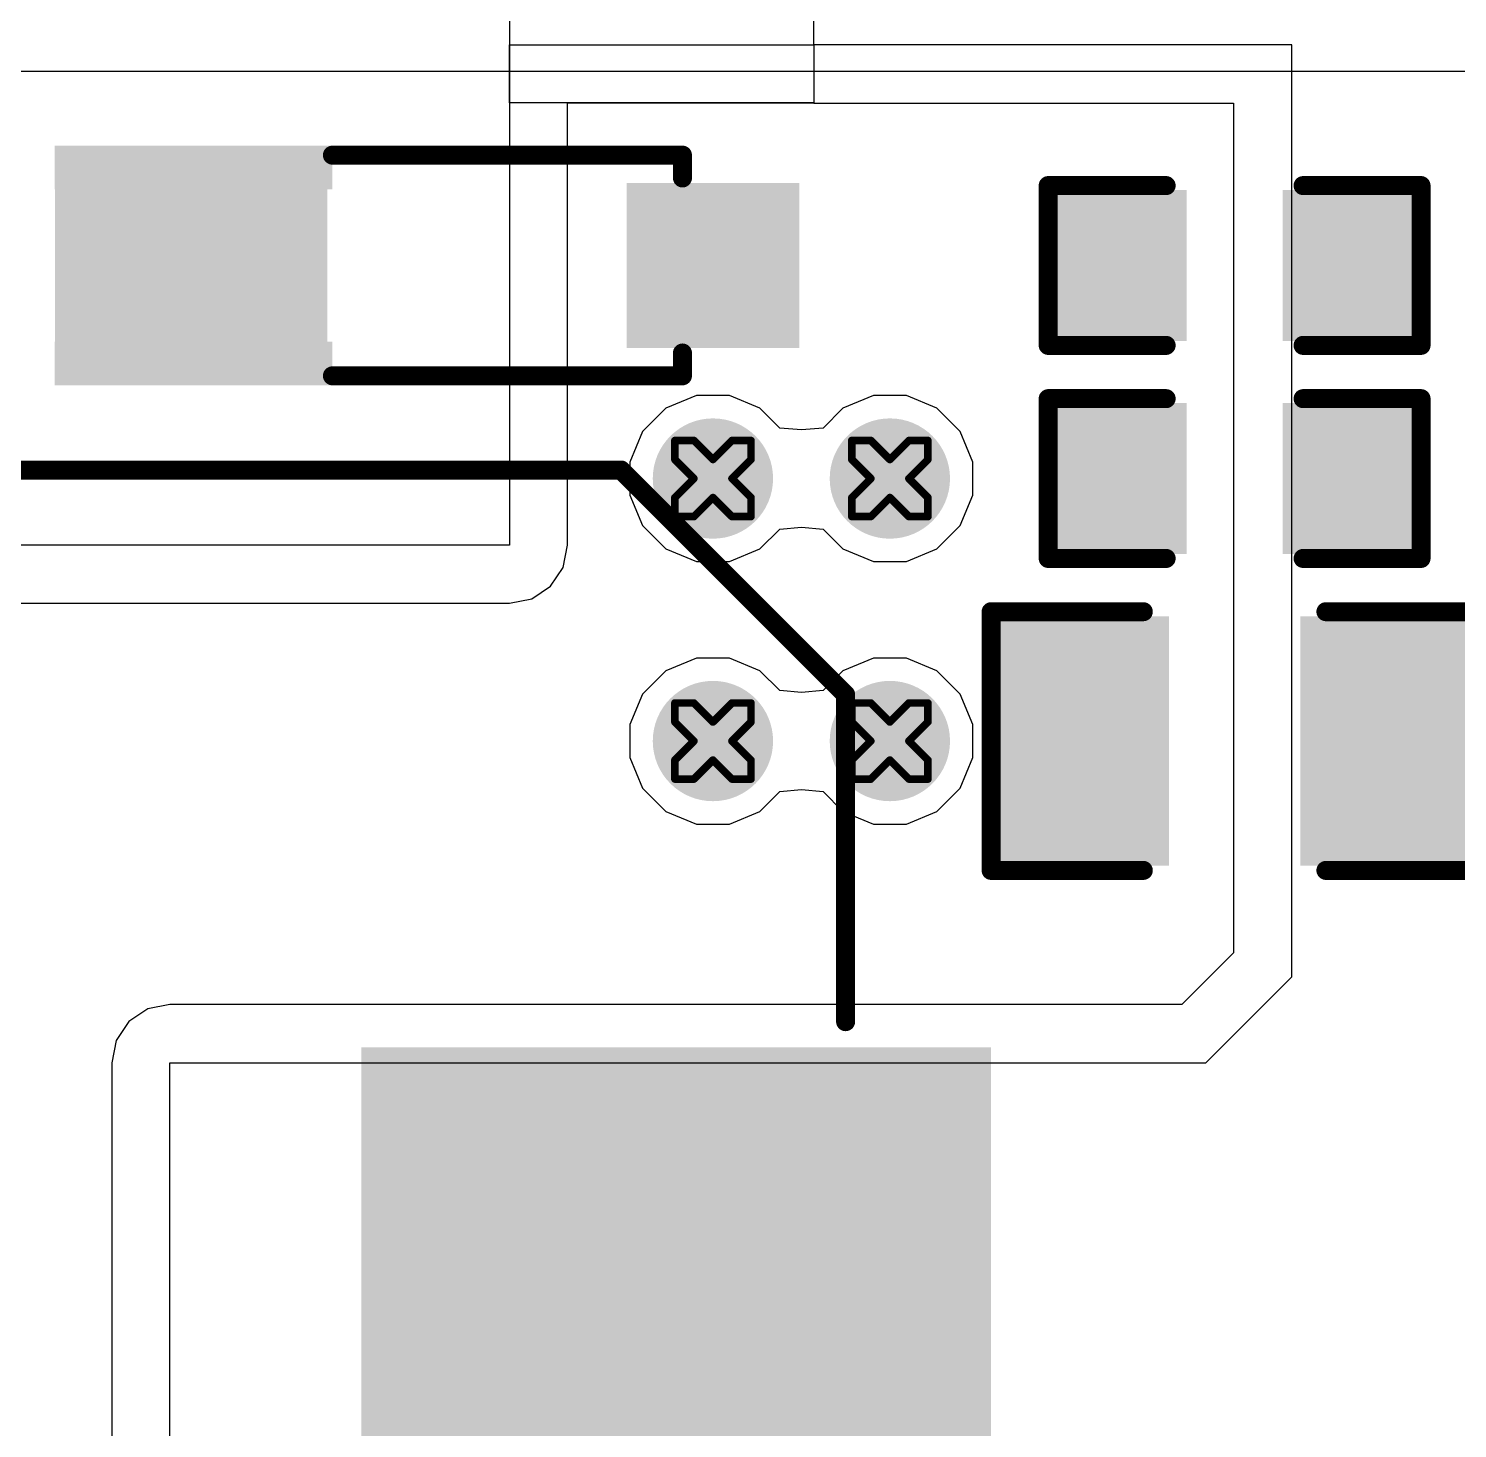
# Model space of a CAD drawing. Header units: inches. Extents: x 0 to 5379, y 0 to 5429.
# Drawn here: x 90.77 to 100.31, y 180.54 to 189.88 of the extents above; entities that cross this region are included whole.
import ezdxf

# ---------------------------------------------------------------- set-up
doc = ezdxf.new("R2010")
doc.units = ezdxf.units.IN
for name, color, linetype in [('Bottom Layer', 5, 'Continuous'), ('Bottom Solder', 6, 'Continuous'), ('Drill Drawing', 1, 'Continuous'), ('GND01', 16, 'Continuous'), ('GND02', 76, 'Continuous'), ('PWR', 156, 'Continuous'), ('SIG 01', 90, 'Continuous'), ('Top Layer', 1, 'Continuous'), ('Top Overlay', 2, 'Continuous'), ('Top Paste', 8, 'Continuous'), ('Top Solder', 216, 'Continuous'), ('Via Holes', 16, 'Continuous')]:
    doc.layers.add(name, color=color, linetype=linetype)

# ---------------------------------------------------------------- blocks, each defined once
blk = doc.blocks.new('SOD_123_923')
at = {"layer": 'Top Layer'}
for points in [[(-1.1, 0.45), (-1.1, -0.45), (-2.05, -0.45), (-2.05, 0.45)], [(2.05, 0.45), (2.05, -0.45), (1.1, -0.45), (1.1, 0.45)]]:
    blk.add_hatch(color=1, dxfattribs=at).paths.add_polyline_path(points)
at = {"layer": 'Top Overlay'}
for points in [[(0.9652, 0.508), (2.8194, 0.508), (2.8194, 0.8), (0.9652, 0.8)], [(2.119, -0.7874), (2.8186, -0.7874), (2.8186, 0.7874), (2.119, 0.7874)], [(0.9652, -0.8), (2.8194, -0.8), (2.8194, -0.508), (0.9652, -0.508)]]:
    blk.add_hatch(color=2, dxfattribs=at).paths.add_polyline_path(points)
at = {"layer": 'Top Paste'}
for points in [[(-1.1, 0.45), (-1.1, -0.45), (-2.05, -0.45), (-2.05, 0.45)], [(2.05, 0.45), (2.05, -0.45), (1.1, -0.45), (1.1, 0.45)]]:
    blk.add_hatch(color=8, dxfattribs=at).paths.add_polyline_path(points)
at = {"layer": 'Top Solder'}
for points in [[(-0.9984, 0.5516), (-0.9984, -0.5516), (-2.1516, -0.5516), (-2.1516, 0.5516)], [(2.1516, 0.5516), (2.1516, -0.5516), (0.9984, -0.5516), (0.9984, 0.5516)]]:
    blk.add_hatch(color=216, dxfattribs=at).paths.add_polyline_path(points)
at = {"layer": 'Top Overlay'}
for points in [[(-1.3716, 0.7366, 0.127, 0.127, 0), (-1.3716, 0.5842, 0.127, 0.127, 0)], [(0.9652, 0.7366, 0.127, 0.127, 0), (-1.3716, 0.7366, 0.127, 0.127, 0)], [(-1.3716, -0.5842, 0.127, 0.127, 0), (-1.3716, -0.7366, 0.127, 0.127, 0)], [(0.9652, -0.7366, 0.127, 0.127, 0), (-1.3716, -0.7366, 0.127, 0.127, 0)]]:
    blk.add_lwpolyline(points, format="xyseb", dxfattribs=at)
for points in [[(-1.4033, 0.7366, 0.0635, 0.0635, 1), (-1.3398, 0.7366, 0.0635, 0.0635, 1)], [(-1.4033, 0.7366, 0.0635, 0.0635, 1), (-1.3398, 0.7366, 0.0635, 0.0635, 1)], [(0.9335, 0.7366, 0.0635, 0.0635, 1), (0.997, 0.7366, 0.0635, 0.0635, 1)], [(-1.4033, 0.5842, 0.0635, 0.0635, 1), (-1.3398, 0.5842, 0.0635, 0.0635, 1)], [(-1.4033, -0.5842, 0.0635, 0.0635, 1), (-1.3398, -0.5842, 0.0635, 0.0635, 1)], [(-1.4033, -0.7366, 0.0635, 0.0635, 1), (-1.3398, -0.7366, 0.0635, 0.0635, 1)], [(-1.4033, -0.7366, 0.0635, 0.0635, 1), (-1.3398, -0.7366, 0.0635, 0.0635, 1)], [(0.9335, -0.7366, 0.0635, 0.0635, 1), (0.997, -0.7366, 0.0635, 0.0635, 1)]]:
    blk.add_lwpolyline(points, format="xyseb", close=True, dxfattribs=at)
blk = doc.blocks.new('C___0603_1078')
at = {"layer": 'Top Layer'}
for points in [[(-0.381, 0.4445), (-0.381, -0.4445), (-1.143, -0.4445), (-1.143, 0.4445)], [(1.143, 0.4445), (1.143, -0.4445), (0.381, -0.4445), (0.381, 0.4445)]]:
    blk.add_hatch(color=1, dxfattribs=at).paths.add_polyline_path(points)
at = {"layer": 'Top Paste'}
for points in [[(-0.381, 0.4445), (-0.381, -0.4445), (-1.143, -0.4445), (-1.143, 0.4445)], [(1.143, 0.4445), (1.143, -0.4445), (0.381, -0.4445), (0.381, 0.4445)]]:
    blk.add_hatch(color=8, dxfattribs=at).paths.add_polyline_path(points)
at = {"layer": 'Top Solder'}
for points in [[(-0.321, 0.5045), (-0.321, -0.5045), (-1.203, -0.5045), (-1.203, 0.5045)], [(1.203, 0.5045), (1.203, -0.5045), (0.321, -0.5045), (0.321, 0.5045)]]:
    blk.add_hatch(color=216, dxfattribs=at).paths.add_polyline_path(points)
at = {"layer": 'Top Overlay'}
for points in [[(-1.2446, 0.5334, 0.127, 0.127, 0), (-0.4572, 0.5334, 0.127, 0.127, 0)], [(-1.2446, -0.5334, 0.127, 0.127, 0), (-1.2446, 0.5334, 0.127, 0.127, 0)], [(0.4572, 0.5334, 0.127, 0.127, 0), (1.2446, 0.5334, 0.127, 0.127, 0)], [(1.2446, -0.5334, 0.127, 0.127, 0), (1.2446, 0.5334, 0.127, 0.127, 0)], [(-1.2446, -0.5334, 0.127, 0.127, 0), (-0.4572, -0.5334, 0.127, 0.127, 0)], [(0.4572, -0.5334, 0.127, 0.127, 0), (1.2446, -0.5334, 0.127, 0.127, 0)]]:
    blk.add_lwpolyline(points, format="xyseb", dxfattribs=at)
for points in [[(-1.2764, 0.5334, 0.0635, 0.0635, 1), (-1.2128, 0.5334, 0.0635, 0.0635, 1)], [(-1.2764, 0.5334, 0.0635, 0.0635, 1), (-1.2128, 0.5334, 0.0635, 0.0635, 1)], [(-0.4889, 0.5334, 0.0635, 0.0635, 1), (-0.4254, 0.5334, 0.0635, 0.0635, 1)], [(0.4254, 0.5334, 0.0635, 0.0635, 1), (0.4889, 0.5334, 0.0635, 0.0635, 1)], [(1.2128, 0.5334, 0.0635, 0.0635, 1), (1.2764, 0.5334, 0.0635, 0.0635, 1)], [(1.2128, 0.5334, 0.0635, 0.0635, 1), (1.2764, 0.5334, 0.0635, 0.0635, 1)], [(-1.2764, -0.5334, 0.0635, 0.0635, 1), (-1.2128, -0.5334, 0.0635, 0.0635, 1)], [(-1.2764, -0.5334, 0.0635, 0.0635, 1), (-1.2128, -0.5334, 0.0635, 0.0635, 1)], [(-0.4889, -0.5334, 0.0635, 0.0635, 1), (-0.4254, -0.5334, 0.0635, 0.0635, 1)], [(0.4254, -0.5334, 0.0635, 0.0635, 1), (0.4889, -0.5334, 0.0635, 0.0635, 1)], [(1.2128, -0.5334, 0.0635, 0.0635, 1), (1.2764, -0.5334, 0.0635, 0.0635, 1)], [(1.2128, -0.5334, 0.0635, 0.0635, 1), (1.2764, -0.5334, 0.0635, 0.0635, 1)]]:
    blk.add_lwpolyline(points, format="xyseb", close=True, dxfattribs=at)
blk = doc.blocks.new('C___0603_1079')
at = {"layer": 'Top Layer'}
for points in [[(-0.381, 0.4445), (-0.381, -0.4445), (-1.143, -0.4445), (-1.143, 0.4445)], [(1.143, 0.4445), (1.143, -0.4445), (0.381, -0.4445), (0.381, 0.4445)]]:
    blk.add_hatch(color=1, dxfattribs=at).paths.add_polyline_path(points)
at = {"layer": 'Top Paste'}
for points in [[(-0.381, 0.4445), (-0.381, -0.4445), (-1.143, -0.4445), (-1.143, 0.4445)], [(1.143, 0.4445), (1.143, -0.4445), (0.381, -0.4445), (0.381, 0.4445)]]:
    blk.add_hatch(color=8, dxfattribs=at).paths.add_polyline_path(points)
at = {"layer": 'Top Solder'}
for points in [[(-0.321, 0.5045), (-0.321, -0.5045), (-1.203, -0.5045), (-1.203, 0.5045)], [(1.203, 0.5045), (1.203, -0.5045), (0.321, -0.5045), (0.321, 0.5045)]]:
    blk.add_hatch(color=216, dxfattribs=at).paths.add_polyline_path(points)
at = {"layer": 'Top Overlay'}
for points in [[(-1.2446, 0.5334, 0.127, 0.127, 0), (-0.4572, 0.5334, 0.127, 0.127, 0)], [(-1.2446, -0.5334, 0.127, 0.127, 0), (-1.2446, 0.5334, 0.127, 0.127, 0)], [(0.4572, 0.5334, 0.127, 0.127, 0), (1.2446, 0.5334, 0.127, 0.127, 0)], [(1.2446, -0.5334, 0.127, 0.127, 0), (1.2446, 0.5334, 0.127, 0.127, 0)], [(-1.2446, -0.5334, 0.127, 0.127, 0), (-0.4572, -0.5334, 0.127, 0.127, 0)], [(0.4572, -0.5334, 0.127, 0.127, 0), (1.2446, -0.5334, 0.127, 0.127, 0)]]:
    blk.add_lwpolyline(points, format="xyseb", dxfattribs=at)
for points in [[(-1.2764, 0.5334, 0.0635, 0.0635, 1), (-1.2128, 0.5334, 0.0635, 0.0635, 1)], [(-1.2764, 0.5334, 0.0635, 0.0635, 1), (-1.2128, 0.5334, 0.0635, 0.0635, 1)], [(-0.4889, 0.5334, 0.0635, 0.0635, 1), (-0.4254, 0.5334, 0.0635, 0.0635, 1)], [(0.4254, 0.5334, 0.0635, 0.0635, 1), (0.4889, 0.5334, 0.0635, 0.0635, 1)], [(1.2128, 0.5334, 0.0635, 0.0635, 1), (1.2764, 0.5334, 0.0635, 0.0635, 1)], [(1.2128, 0.5334, 0.0635, 0.0635, 1), (1.2764, 0.5334, 0.0635, 0.0635, 1)], [(-1.2764, -0.5334, 0.0635, 0.0635, 1), (-1.2128, -0.5334, 0.0635, 0.0635, 1)], [(-1.2764, -0.5334, 0.0635, 0.0635, 1), (-1.2128, -0.5334, 0.0635, 0.0635, 1)], [(-0.4889, -0.5334, 0.0635, 0.0635, 1), (-0.4254, -0.5334, 0.0635, 0.0635, 1)], [(0.4254, -0.5334, 0.0635, 0.0635, 1), (0.4889, -0.5334, 0.0635, 0.0635, 1)], [(1.2128, -0.5334, 0.0635, 0.0635, 1), (1.2764, -0.5334, 0.0635, 0.0635, 1)], [(1.2128, -0.5334, 0.0635, 0.0635, 1), (1.2764, -0.5334, 0.0635, 0.0635, 1)]]:
    blk.add_lwpolyline(points, format="xyseb", close=True, dxfattribs=at)
blk = doc.blocks.new('C___0805_1080')
at = {"layer": 'Top Layer'}
for points in [[(-1.524, 0.762), (-0.508, 0.762), (-0.508, -0.762), (-1.524, -0.762)], [(0.508, 0.762), (1.524, 0.762), (1.524, -0.762), (0.508, -0.762)]]:
    blk.add_hatch(color=1, dxfattribs=at).paths.add_polyline_path(points)
at = {"layer": 'Top Paste'}
for points in [[(-1.524, 0.762), (-0.508, 0.762), (-0.508, -0.762), (-1.524, -0.762)], [(0.508, 0.762), (1.524, 0.762), (1.524, -0.762), (0.508, -0.762)]]:
    blk.add_hatch(color=8, dxfattribs=at).paths.add_polyline_path(points)
at = {"layer": 'Top Solder'}
for points in [[(-1.594, 0.832), (-0.438, 0.832), (-0.438, -0.832), (-1.594, -0.832)], [(0.438, 0.832), (1.594, 0.832), (1.594, -0.832), (0.438, -0.832)]]:
    blk.add_hatch(color=216, dxfattribs=at).paths.add_polyline_path(points)
at = {"layer": 'Top Overlay'}
for points in [[(-1.6256, -0.8636, 0.127, 0.127, 0), (-1.6256, 0.8636, 0.127, 0.127, 0)], [(-1.6256, 0.8636, 0.127, 0.127, 0), (-0.6096, 0.8636, 0.127, 0.127, 0)], [(0.6096, 0.8636, 0.127, 0.127, 0), (1.6256, 0.8636, 0.127, 0.127, 0)], [(1.6256, -0.8636, 0.127, 0.127, 0), (1.6256, 0.8636, 0.127, 0.127, 0)], [(-1.6256, -0.8636, 0.127, 0.127, 0), (-0.6096, -0.8636, 0.127, 0.127, 0)], [(0.6096, -0.8636, 0.127, 0.127, 0), (1.6256, -0.8636, 0.127, 0.127, 0)]]:
    blk.add_lwpolyline(points, format="xyseb", dxfattribs=at)
for points in [[(-1.6574, 0.8636, 0.0635, 0.0635, 1), (-1.5938, 0.8636, 0.0635, 0.0635, 1)], [(-1.6574, 0.8636, 0.0635, 0.0635, 1), (-1.5938, 0.8636, 0.0635, 0.0635, 1)], [(-0.6413, 0.8636, 0.0635, 0.0635, 1), (-0.5778, 0.8636, 0.0635, 0.0635, 1)], [(0.5778, 0.8636, 0.0635, 0.0635, 1), (0.6413, 0.8636, 0.0635, 0.0635, 1)], [(1.5938, 0.8636, 0.0635, 0.0635, 1), (1.6574, 0.8636, 0.0635, 0.0635, 1)], [(1.5938, 0.8636, 0.0635, 0.0635, 1), (1.6574, 0.8636, 0.0635, 0.0635, 1)], [(-1.6574, -0.8636, 0.0635, 0.0635, 1), (-1.5938, -0.8636, 0.0635, 0.0635, 1)], [(-1.6574, -0.8636, 0.0635, 0.0635, 1), (-1.5938, -0.8636, 0.0635, 0.0635, 1)], [(-0.6413, -0.8636, 0.0635, 0.0635, 1), (-0.5778, -0.8636, 0.0635, 0.0635, 1)], [(0.5778, -0.8636, 0.0635, 0.0635, 1), (0.6413, -0.8636, 0.0635, 0.0635, 1)], [(1.5938, -0.8636, 0.0635, 0.0635, 1), (1.6574, -0.8636, 0.0635, 0.0635, 1)], [(1.5938, -0.8636, 0.0635, 0.0635, 1), (1.6574, -0.8636, 0.0635, 0.0635, 1)]]:
    blk.add_lwpolyline(points, format="xyseb", close=True, dxfattribs=at)
blk = doc.blocks.new('UCD_220_F_10__D___1083')
at = {"layer": 'Top Layer'}
blk.add_hatch(color=1, dxfattribs=at).paths.add_polyline_path([(-6, 1.25), (-2, 1.25), (-2, -1.25), (-6, -1.25)])
at = {"layer": 'Top Paste'}
blk.add_hatch(color=8, dxfattribs=at).paths.add_polyline_path([(-6, 1.25), (-2, 1.25), (-2, -1.25), (-6, -1.25)])
at = {"layer": 'Top Solder'}
blk.add_hatch(color=216, dxfattribs=at).paths.add_polyline_path([(-6.1016, 1.3516), (-1.8984, 1.3516), (-1.8984, -1.3516), (-6.1016, -1.3516)])
at = {"layer": 'Top Overlay'}
for points in [[(-5.1308, -1.524, 0.127, 0.127, 0), (-5.1308, -3.7084, 0.127, 0.127, 0)], [(-3.6322, -5.207, 0.127, 0.127, 0), (-5.1308, -3.7084, 0.127, 0.127, 0)], [(5.1308, -5.207, 0.127, 0.127, 0), (-3.6322, -5.207, 0.127, 0.127, 0)]]:
    blk.add_lwpolyline(points, format="xyseb", dxfattribs=at)
for points in [[(-5.1626, -1.524, 0.0635, 0.0635, 1), (-5.0991, -1.524, 0.0635, 0.0635, 1)], [(-5.1626, -3.7084, 0.0635, 0.0635, 1), (-5.0991, -3.7084, 0.0635, 0.0635, 1)], [(-5.1626, -3.7084, 0.0635, 0.0635, 1), (-5.0991, -3.7084, 0.0635, 0.0635, 1)], [(-3.6639, -5.207, 0.0635, 0.0635, 1), (-3.6004, -5.207, 0.0635, 0.0635, 1)], [(-3.6639, -5.207, 0.0635, 0.0635, 1), (-3.6004, -5.207, 0.0635, 0.0635, 1)]]:
    blk.add_lwpolyline(points, format="xyseb", close=True, dxfattribs=at)

msp = doc.modelspace()

# ---------------------------------------------------------------- hatches: boundary and pattern name
at = {"layer": 'Bottom Layer'}
h = msp.add_hatch(color=5, dxfattribs=at)
edge = h.paths.add_edge_path()
edge.add_arc((95.3387, 186.8788), 0.3, 0, 360)
h = msp.add_hatch(color=5, dxfattribs=at)
edge = h.paths.add_edge_path()
edge.add_arc((96.52, 186.8788), 0.3, 0, 360)
h = msp.add_hatch(color=5, dxfattribs=at)
edge = h.paths.add_edge_path()
edge.add_arc((95.3387, 185.1262), 0.3, 0, 360)
h = msp.add_hatch(color=5, dxfattribs=at)
edge = h.paths.add_edge_path()
edge.add_arc((96.52, 185.1262), 0.3, 0, 360)
at = {"layer": 'Bottom Solder'}
h = msp.add_hatch(color=6, dxfattribs=at)
edge = h.paths.add_edge_path()
edge.add_arc((95.3387, 186.8788), 0.4016, 0, 360)
h = msp.add_hatch(color=6, dxfattribs=at)
edge = h.paths.add_edge_path()
edge.add_arc((96.52, 186.8788), 0.4016, 0, 360)
h = msp.add_hatch(color=6, dxfattribs=at)
edge = h.paths.add_edge_path()
edge.add_arc((95.3387, 185.1262), 0.4016, 0, 360)
h = msp.add_hatch(color=6, dxfattribs=at)
edge = h.paths.add_edge_path()
edge.add_arc((96.52, 185.1262), 0.4016, 0, 360)
at = {"layer": 'GND01'}
h = msp.add_hatch(color=16, dxfattribs=at)
edge = h.paths.add_edge_path()
edge.add_arc((95.3387, 186.8788), 0.3, 0, 360)
h = msp.add_hatch(color=16, dxfattribs=at)
edge = h.paths.add_edge_path()
edge.add_arc((96.52, 186.8788), 0.3, 0, 360)
h = msp.add_hatch(color=16, dxfattribs=at)
edge = h.paths.add_edge_path()
edge.add_arc((95.3387, 185.1262), 0.3, 0, 360)
h = msp.add_hatch(color=16, dxfattribs=at)
edge = h.paths.add_edge_path()
edge.add_arc((96.52, 185.1262), 0.3, 0, 360)
at = {"layer": 'GND02'}
h = msp.add_hatch(color=76, dxfattribs=at)
edge = h.paths.add_edge_path()
edge.add_arc((95.3387, 186.8788), 0.3, 0, 360)
h = msp.add_hatch(color=76, dxfattribs=at)
edge = h.paths.add_edge_path()
edge.add_arc((96.52, 186.8788), 0.3, 0, 360)
h = msp.add_hatch(color=76, dxfattribs=at)
edge = h.paths.add_edge_path()
edge.add_arc((95.3387, 185.1262), 0.3, 0, 360)
h = msp.add_hatch(color=76, dxfattribs=at)
edge = h.paths.add_edge_path()
edge.add_arc((96.52, 185.1262), 0.3, 0, 360)
at = {"layer": 'PWR'}
h = msp.add_hatch(color=156, dxfattribs=at)
edge = h.paths.add_edge_path()
edge.add_arc((95.3387, 186.8788), 0.3, 0, 360)
h = msp.add_hatch(color=156, dxfattribs=at)
edge = h.paths.add_edge_path()
edge.add_arc((96.52, 186.8788), 0.3, 0, 360)
h = msp.add_hatch(color=156, dxfattribs=at)
edge = h.paths.add_edge_path()
edge.add_arc((95.3387, 185.1262), 0.3, 0, 360)
h = msp.add_hatch(color=156, dxfattribs=at)
edge = h.paths.add_edge_path()
edge.add_arc((96.52, 185.1262), 0.3, 0, 360)
at = {"layer": 'SIG 01'}
h = msp.add_hatch(color=90, dxfattribs=at)
edge = h.paths.add_edge_path()
edge.add_arc((95.3387, 186.8788), 0.3, 0, 360)
h = msp.add_hatch(color=90, dxfattribs=at)
edge = h.paths.add_edge_path()
edge.add_arc((96.52, 186.8788), 0.3, 0, 360)
h = msp.add_hatch(color=90, dxfattribs=at)
edge = h.paths.add_edge_path()
edge.add_arc((95.3387, 185.1262), 0.3, 0, 360)
h = msp.add_hatch(color=90, dxfattribs=at)
edge = h.paths.add_edge_path()
edge.add_arc((96.52, 185.1262), 0.3, 0, 360)
at = {"layer": 'Top Layer'}
h = msp.add_hatch(color=1, dxfattribs=at)
edge = h.paths.add_edge_path()
edge.add_arc((95.3387, 186.8788), 0.3, 0, 360)
h = msp.add_hatch(color=1, dxfattribs=at)
edge = h.paths.add_edge_path()
edge.add_arc((96.52, 186.8788), 0.3, 0, 360)
h = msp.add_hatch(color=1, dxfattribs=at)
edge = h.paths.add_edge_path()
edge.add_arc((95.3387, 185.1262), 0.3, 0, 360)
h = msp.add_hatch(color=1, dxfattribs=at)
edge = h.paths.add_edge_path()
edge.add_arc((96.52, 185.1262), 0.3, 0, 360)
at = {"layer": 'Top Solder'}
h = msp.add_hatch(color=216, dxfattribs=at)
edge = h.paths.add_edge_path()
edge.add_arc((95.3387, 186.8788), 0.4016, 0, 360)
h = msp.add_hatch(color=216, dxfattribs=at)
edge = h.paths.add_edge_path()
edge.add_arc((96.52, 186.8788), 0.4016, 0, 360)
h = msp.add_hatch(color=216, dxfattribs=at)
edge = h.paths.add_edge_path()
edge.add_arc((95.3387, 185.1262), 0.4016, 0, 360)
h = msp.add_hatch(color=216, dxfattribs=at)
edge = h.paths.add_edge_path()
edge.add_arc((96.52, 185.1262), 0.4016, 0, 360)
at = {"layer": 'Via Holes'}
h = msp.add_hatch(color=7, dxfattribs=at)
edge = h.paths.add_edge_path()
edge.add_arc((95.3387, 186.8788), 0.15, 0, 360)
h = msp.add_hatch(color=7, dxfattribs=at)
edge = h.paths.add_edge_path()
edge.add_arc((96.52, 186.8788), 0.15, 0, 360)
h = msp.add_hatch(color=7, dxfattribs=at)
edge = h.paths.add_edge_path()
edge.add_arc((95.3387, 185.1262), 0.15, 0, 360)
h = msp.add_hatch(color=7, dxfattribs=at)
edge = h.paths.add_edge_path()
edge.add_arc((96.52, 185.1262), 0.15, 0, 360)

# ---------------------------------------------------------------- linework, layer by layer
at = {"layer": 'Drill Drawing'}
for points in [[(95.0847, 187.0058, 0.0508, 0.0508, 0), (95.0847, 187.1328, 0.0508, 0.0508, 0)], [(95.0847, 187.1328, 0.0508, 0.0508, 0), (95.2117, 187.1328, 0.0508, 0.0508, 0)], [(95.2117, 187.1328, 0.0508, 0.0508, 0), (95.3387, 187.0058, 0.0508, 0.0508, 0)], [(95.3387, 187.0058, 0.0508, 0.0508, 0), (95.4657, 187.1328, 0.0508, 0.0508, 0)], [(95.4657, 187.1328, 0.0508, 0.0508, 0), (95.5927, 187.1328, 0.0508, 0.0508, 0)], [(95.5927, 187.0058, 0.0508, 0.0508, 0), (95.5927, 187.1328, 0.0508, 0.0508, 0)], [(96.266, 187.0058, 0.0508, 0.0508, 0), (96.266, 187.1328, 0.0508, 0.0508, 0)], [(96.266, 187.1328, 0.0508, 0.0508, 0), (96.393, 187.1328, 0.0508, 0.0508, 0)], [(96.393, 187.1328, 0.0508, 0.0508, 0), (96.52, 187.0058, 0.0508, 0.0508, 0)], [(96.52, 187.0058, 0.0508, 0.0508, 0), (96.647, 187.1328, 0.0508, 0.0508, 0)], [(96.647, 187.1328, 0.0508, 0.0508, 0), (96.774, 187.1328, 0.0508, 0.0508, 0)], [(96.774, 187.0058, 0.0508, 0.0508, 0), (96.774, 187.1328, 0.0508, 0.0508, 0)], [(95.0847, 187.0058, 0.0508, 0.0508, 0), (95.2117, 186.8788, 0.0508, 0.0508, 0)], [(95.4657, 186.8788, 0.0508, 0.0508, 0), (95.5927, 187.0058, 0.0508, 0.0508, 0)], [(96.266, 187.0058, 0.0508, 0.0508, 0), (96.393, 186.8788, 0.0508, 0.0508, 0)], [(96.647, 186.8788, 0.0508, 0.0508, 0), (96.774, 187.0058, 0.0508, 0.0508, 0)], [(95.0847, 186.7518, 0.0508, 0.0508, 0), (95.2117, 186.8788, 0.0508, 0.0508, 0)], [(95.4657, 186.8788, 0.0508, 0.0508, 0), (95.5927, 186.7518, 0.0508, 0.0508, 0)], [(96.266, 186.7518, 0.0508, 0.0508, 0), (96.393, 186.8788, 0.0508, 0.0508, 0)], [(96.647, 186.8788, 0.0508, 0.0508, 0), (96.774, 186.7518, 0.0508, 0.0508, 0)], [(95.0847, 186.6248, 0.0508, 0.0508, 0), (95.0847, 186.7518, 0.0508, 0.0508, 0)], [(95.2117, 186.6248, 0.0508, 0.0508, 0), (95.3387, 186.7518, 0.0508, 0.0508, 0)], [(95.3387, 186.7518, 0.0508, 0.0508, 0), (95.4657, 186.6248, 0.0508, 0.0508, 0)], [(95.5927, 186.6248, 0.0508, 0.0508, 0), (95.5927, 186.7518, 0.0508, 0.0508, 0)], [(96.266, 186.6248, 0.0508, 0.0508, 0), (96.266, 186.7518, 0.0508, 0.0508, 0)], [(96.393, 186.6248, 0.0508, 0.0508, 0), (96.52, 186.7518, 0.0508, 0.0508, 0)], [(96.52, 186.7518, 0.0508, 0.0508, 0), (96.647, 186.6248, 0.0508, 0.0508, 0)], [(96.774, 186.6248, 0.0508, 0.0508, 0), (96.774, 186.7518, 0.0508, 0.0508, 0)], [(95.0847, 186.6248, 0.0508, 0.0508, 0), (95.2117, 186.6248, 0.0508, 0.0508, 0)], [(95.4657, 186.6248, 0.0508, 0.0508, 0), (95.5927, 186.6248, 0.0508, 0.0508, 0)], [(96.266, 186.6248, 0.0508, 0.0508, 0), (96.393, 186.6248, 0.0508, 0.0508, 0)], [(96.647, 186.6248, 0.0508, 0.0508, 0), (96.774, 186.6248, 0.0508, 0.0508, 0)], [(95.0847, 185.2532, 0.0508, 0.0508, 0), (95.0847, 185.3802, 0.0508, 0.0508, 0)], [(95.0847, 185.3802, 0.0508, 0.0508, 0), (95.2117, 185.3802, 0.0508, 0.0508, 0)], [(95.2117, 185.3802, 0.0508, 0.0508, 0), (95.3387, 185.2532, 0.0508, 0.0508, 0)], [(95.3387, 185.2532, 0.0508, 0.0508, 0), (95.4657, 185.3802, 0.0508, 0.0508, 0)], [(95.4657, 185.3802, 0.0508, 0.0508, 0), (95.5927, 185.3802, 0.0508, 0.0508, 0)], [(95.5927, 185.2532, 0.0508, 0.0508, 0), (95.5927, 185.3802, 0.0508, 0.0508, 0)], [(96.266, 185.2532, 0.0508, 0.0508, 0), (96.266, 185.3802, 0.0508, 0.0508, 0)], [(96.266, 185.3802, 0.0508, 0.0508, 0), (96.393, 185.3802, 0.0508, 0.0508, 0)], [(96.393, 185.3802, 0.0508, 0.0508, 0), (96.52, 185.2532, 0.0508, 0.0508, 0)], [(96.52, 185.2532, 0.0508, 0.0508, 0), (96.647, 185.3802, 0.0508, 0.0508, 0)], [(96.647, 185.3802, 0.0508, 0.0508, 0), (96.774, 185.3802, 0.0508, 0.0508, 0)], [(96.774, 185.2532, 0.0508, 0.0508, 0), (96.774, 185.3802, 0.0508, 0.0508, 0)], [(95.0847, 185.2532, 0.0508, 0.0508, 0), (95.2117, 185.1262, 0.0508, 0.0508, 0)], [(95.4657, 185.1262, 0.0508, 0.0508, 0), (95.5927, 185.2532, 0.0508, 0.0508, 0)], [(96.266, 185.2532, 0.0508, 0.0508, 0), (96.393, 185.1262, 0.0508, 0.0508, 0)], [(96.647, 185.1262, 0.0508, 0.0508, 0), (96.774, 185.2532, 0.0508, 0.0508, 0)], [(95.0847, 184.9992, 0.0508, 0.0508, 0), (95.2117, 185.1262, 0.0508, 0.0508, 0)], [(95.4657, 185.1262, 0.0508, 0.0508, 0), (95.5927, 184.9992, 0.0508, 0.0508, 0)], [(96.266, 184.9992, 0.0508, 0.0508, 0), (96.393, 185.1262, 0.0508, 0.0508, 0)], [(96.647, 185.1262, 0.0508, 0.0508, 0), (96.774, 184.9992, 0.0508, 0.0508, 0)], [(95.0847, 184.8722, 0.0508, 0.0508, 0), (95.0847, 184.9992, 0.0508, 0.0508, 0)], [(95.2117, 184.8722, 0.0508, 0.0508, 0), (95.3387, 184.9992, 0.0508, 0.0508, 0)], [(95.3387, 184.9992, 0.0508, 0.0508, 0), (95.4657, 184.8722, 0.0508, 0.0508, 0)], [(95.5927, 184.8722, 0.0508, 0.0508, 0), (95.5927, 184.9992, 0.0508, 0.0508, 0)], [(96.266, 184.8722, 0.0508, 0.0508, 0), (96.266, 184.9992, 0.0508, 0.0508, 0)], [(96.393, 184.8722, 0.0508, 0.0508, 0), (96.52, 184.9992, 0.0508, 0.0508, 0)], [(96.52, 184.9992, 0.0508, 0.0508, 0), (96.647, 184.8722, 0.0508, 0.0508, 0)], [(96.774, 184.8722, 0.0508, 0.0508, 0), (96.774, 184.9992, 0.0508, 0.0508, 0)], [(95.0847, 184.8722, 0.0508, 0.0508, 0), (95.2117, 184.8722, 0.0508, 0.0508, 0)], [(95.4657, 184.8722, 0.0508, 0.0508, 0), (95.5927, 184.8722, 0.0508, 0.0508, 0)], [(96.266, 184.8722, 0.0508, 0.0508, 0), (96.393, 184.8722, 0.0508, 0.0508, 0)], [(96.647, 184.8722, 0.0508, 0.0508, 0), (96.774, 184.8722, 0.0508, 0.0508, 0)]]:
    msp.add_lwpolyline(points, format="xyseb", dxfattribs=at)
for points in [[(95.072, 187.1328, 0.0254, 0.0254, 1), (95.0974, 187.1328, 0.0254, 0.0254, 1)], [(95.072, 187.1328, 0.0254, 0.0254, 1), (95.0974, 187.1328, 0.0254, 0.0254, 1)], [(95.199, 187.1328, 0.0254, 0.0254, 1), (95.2244, 187.1328, 0.0254, 0.0254, 1)], [(95.199, 187.1328, 0.0254, 0.0254, 1), (95.2244, 187.1328, 0.0254, 0.0254, 1)], [(95.453, 187.1328, 0.0254, 0.0254, 1), (95.4784, 187.1328, 0.0254, 0.0254, 1)], [(95.453, 187.1328, 0.0254, 0.0254, 1), (95.4784, 187.1328, 0.0254, 0.0254, 1)], [(95.58, 187.1328, 0.0254, 0.0254, 1), (95.6054, 187.1328, 0.0254, 0.0254, 1)], [(95.58, 187.1328, 0.0254, 0.0254, 1), (95.6054, 187.1328, 0.0254, 0.0254, 1)], [(96.2533, 187.1328, 0.0254, 0.0254, 1), (96.2787, 187.1328, 0.0254, 0.0254, 1)], [(96.2533, 187.1328, 0.0254, 0.0254, 1), (96.2787, 187.1328, 0.0254, 0.0254, 1)], [(96.3803, 187.1328, 0.0254, 0.0254, 1), (96.4057, 187.1328, 0.0254, 0.0254, 1)], [(96.3803, 187.1328, 0.0254, 0.0254, 1), (96.4057, 187.1328, 0.0254, 0.0254, 1)], [(96.6343, 187.1328, 0.0254, 0.0254, 1), (96.6597, 187.1328, 0.0254, 0.0254, 1)], [(96.6343, 187.1328, 0.0254, 0.0254, 1), (96.6597, 187.1328, 0.0254, 0.0254, 1)], [(96.7613, 187.1328, 0.0254, 0.0254, 1), (96.7867, 187.1328, 0.0254, 0.0254, 1)], [(96.7613, 187.1328, 0.0254, 0.0254, 1), (96.7867, 187.1328, 0.0254, 0.0254, 1)], [(95.072, 187.0058, 0.0254, 0.0254, 1), (95.0974, 187.0058, 0.0254, 0.0254, 1)], [(95.072, 187.0058, 0.0254, 0.0254, 1), (95.0974, 187.0058, 0.0254, 0.0254, 1)], [(95.326, 187.0058, 0.0254, 0.0254, 1), (95.3514, 187.0058, 0.0254, 0.0254, 1)], [(95.326, 187.0058, 0.0254, 0.0254, 1), (95.3514, 187.0058, 0.0254, 0.0254, 1)], [(95.58, 187.0058, 0.0254, 0.0254, 1), (95.6054, 187.0058, 0.0254, 0.0254, 1)], [(95.58, 187.0058, 0.0254, 0.0254, 1), (95.6054, 187.0058, 0.0254, 0.0254, 1)], [(96.2533, 187.0058, 0.0254, 0.0254, 1), (96.2787, 187.0058, 0.0254, 0.0254, 1)], [(96.2533, 187.0058, 0.0254, 0.0254, 1), (96.2787, 187.0058, 0.0254, 0.0254, 1)], [(96.5073, 187.0058, 0.0254, 0.0254, 1), (96.5327, 187.0058, 0.0254, 0.0254, 1)], [(96.5073, 187.0058, 0.0254, 0.0254, 1), (96.5327, 187.0058, 0.0254, 0.0254, 1)], [(96.7613, 187.0058, 0.0254, 0.0254, 1), (96.7867, 187.0058, 0.0254, 0.0254, 1)], [(96.7613, 187.0058, 0.0254, 0.0254, 1), (96.7867, 187.0058, 0.0254, 0.0254, 1)], [(95.199, 186.8788, 0.0254, 0.0254, 1), (95.2244, 186.8788, 0.0254, 0.0254, 1)], [(95.199, 186.8788, 0.0254, 0.0254, 1), (95.2244, 186.8788, 0.0254, 0.0254, 1)], [(95.453, 186.8788, 0.0254, 0.0254, 1), (95.4784, 186.8788, 0.0254, 0.0254, 1)], [(95.453, 186.8788, 0.0254, 0.0254, 1), (95.4784, 186.8788, 0.0254, 0.0254, 1)], [(96.3803, 186.8788, 0.0254, 0.0254, 1), (96.4057, 186.8788, 0.0254, 0.0254, 1)], [(96.3803, 186.8788, 0.0254, 0.0254, 1), (96.4057, 186.8788, 0.0254, 0.0254, 1)], [(96.6343, 186.8788, 0.0254, 0.0254, 1), (96.6597, 186.8788, 0.0254, 0.0254, 1)], [(96.6343, 186.8788, 0.0254, 0.0254, 1), (96.6597, 186.8788, 0.0254, 0.0254, 1)], [(95.072, 186.7518, 0.0254, 0.0254, 1), (95.0974, 186.7518, 0.0254, 0.0254, 1)], [(95.072, 186.7518, 0.0254, 0.0254, 1), (95.0974, 186.7518, 0.0254, 0.0254, 1)], [(95.326, 186.7518, 0.0254, 0.0254, 1), (95.3514, 186.7518, 0.0254, 0.0254, 1)], [(95.326, 186.7518, 0.0254, 0.0254, 1), (95.3514, 186.7518, 0.0254, 0.0254, 1)], [(95.58, 186.7518, 0.0254, 0.0254, 1), (95.6054, 186.7518, 0.0254, 0.0254, 1)], [(95.58, 186.7518, 0.0254, 0.0254, 1), (95.6054, 186.7518, 0.0254, 0.0254, 1)], [(96.2533, 186.7518, 0.0254, 0.0254, 1), (96.2787, 186.7518, 0.0254, 0.0254, 1)], [(96.2533, 186.7518, 0.0254, 0.0254, 1), (96.2787, 186.7518, 0.0254, 0.0254, 1)], [(96.5073, 186.7518, 0.0254, 0.0254, 1), (96.5327, 186.7518, 0.0254, 0.0254, 1)], [(96.5073, 186.7518, 0.0254, 0.0254, 1), (96.5327, 186.7518, 0.0254, 0.0254, 1)], [(96.7613, 186.7518, 0.0254, 0.0254, 1), (96.7867, 186.7518, 0.0254, 0.0254, 1)], [(96.7613, 186.7518, 0.0254, 0.0254, 1), (96.7867, 186.7518, 0.0254, 0.0254, 1)], [(95.072, 186.6248, 0.0254, 0.0254, 1), (95.0974, 186.6248, 0.0254, 0.0254, 1)], [(95.072, 186.6248, 0.0254, 0.0254, 1), (95.0974, 186.6248, 0.0254, 0.0254, 1)], [(95.199, 186.6248, 0.0254, 0.0254, 1), (95.2244, 186.6248, 0.0254, 0.0254, 1)], [(95.199, 186.6248, 0.0254, 0.0254, 1), (95.2244, 186.6248, 0.0254, 0.0254, 1)], [(95.453, 186.6248, 0.0254, 0.0254, 1), (95.4784, 186.6248, 0.0254, 0.0254, 1)], [(95.453, 186.6248, 0.0254, 0.0254, 1), (95.4784, 186.6248, 0.0254, 0.0254, 1)], [(95.58, 186.6248, 0.0254, 0.0254, 1), (95.6054, 186.6248, 0.0254, 0.0254, 1)], [(95.58, 186.6248, 0.0254, 0.0254, 1), (95.6054, 186.6248, 0.0254, 0.0254, 1)], [(96.2533, 186.6248, 0.0254, 0.0254, 1), (96.2787, 186.6248, 0.0254, 0.0254, 1)], [(96.2533, 186.6248, 0.0254, 0.0254, 1), (96.2787, 186.6248, 0.0254, 0.0254, 1)], [(96.3803, 186.6248, 0.0254, 0.0254, 1), (96.4057, 186.6248, 0.0254, 0.0254, 1)], [(96.3803, 186.6248, 0.0254, 0.0254, 1), (96.4057, 186.6248, 0.0254, 0.0254, 1)], [(96.6343, 186.6248, 0.0254, 0.0254, 1), (96.6597, 186.6248, 0.0254, 0.0254, 1)], [(96.6343, 186.6248, 0.0254, 0.0254, 1), (96.6597, 186.6248, 0.0254, 0.0254, 1)], [(96.7613, 186.6248, 0.0254, 0.0254, 1), (96.7867, 186.6248, 0.0254, 0.0254, 1)], [(96.7613, 186.6248, 0.0254, 0.0254, 1), (96.7867, 186.6248, 0.0254, 0.0254, 1)], [(95.072, 185.3802, 0.0254, 0.0254, 1), (95.0974, 185.3802, 0.0254, 0.0254, 1)], [(95.072, 185.3802, 0.0254, 0.0254, 1), (95.0974, 185.3802, 0.0254, 0.0254, 1)], [(95.199, 185.3802, 0.0254, 0.0254, 1), (95.2244, 185.3802, 0.0254, 0.0254, 1)], [(95.199, 185.3802, 0.0254, 0.0254, 1), (95.2244, 185.3802, 0.0254, 0.0254, 1)], [(95.453, 185.3802, 0.0254, 0.0254, 1), (95.4784, 185.3802, 0.0254, 0.0254, 1)], [(95.453, 185.3802, 0.0254, 0.0254, 1), (95.4784, 185.3802, 0.0254, 0.0254, 1)], [(95.58, 185.3802, 0.0254, 0.0254, 1), (95.6054, 185.3802, 0.0254, 0.0254, 1)], [(95.58, 185.3802, 0.0254, 0.0254, 1), (95.6054, 185.3802, 0.0254, 0.0254, 1)], [(96.2533, 185.3802, 0.0254, 0.0254, 1), (96.2787, 185.3802, 0.0254, 0.0254, 1)], [(96.2533, 185.3802, 0.0254, 0.0254, 1), (96.2787, 185.3802, 0.0254, 0.0254, 1)], [(96.3803, 185.3802, 0.0254, 0.0254, 1), (96.4057, 185.3802, 0.0254, 0.0254, 1)], [(96.3803, 185.3802, 0.0254, 0.0254, 1), (96.4057, 185.3802, 0.0254, 0.0254, 1)], [(96.6343, 185.3802, 0.0254, 0.0254, 1), (96.6597, 185.3802, 0.0254, 0.0254, 1)], [(96.6343, 185.3802, 0.0254, 0.0254, 1), (96.6597, 185.3802, 0.0254, 0.0254, 1)], [(96.7613, 185.3802, 0.0254, 0.0254, 1), (96.7867, 185.3802, 0.0254, 0.0254, 1)], [(96.7613, 185.3802, 0.0254, 0.0254, 1), (96.7867, 185.3802, 0.0254, 0.0254, 1)], [(95.072, 185.2532, 0.0254, 0.0254, 1), (95.0974, 185.2532, 0.0254, 0.0254, 1)], [(95.072, 185.2532, 0.0254, 0.0254, 1), (95.0974, 185.2532, 0.0254, 0.0254, 1)], [(95.326, 185.2532, 0.0254, 0.0254, 1), (95.3514, 185.2532, 0.0254, 0.0254, 1)], [(95.326, 185.2532, 0.0254, 0.0254, 1), (95.3514, 185.2532, 0.0254, 0.0254, 1)], [(95.58, 185.2532, 0.0254, 0.0254, 1), (95.6054, 185.2532, 0.0254, 0.0254, 1)], [(95.58, 185.2532, 0.0254, 0.0254, 1), (95.6054, 185.2532, 0.0254, 0.0254, 1)], [(96.2533, 185.2532, 0.0254, 0.0254, 1), (96.2787, 185.2532, 0.0254, 0.0254, 1)], [(96.2533, 185.2532, 0.0254, 0.0254, 1), (96.2787, 185.2532, 0.0254, 0.0254, 1)], [(96.5073, 185.2532, 0.0254, 0.0254, 1), (96.5327, 185.2532, 0.0254, 0.0254, 1)], [(96.5073, 185.2532, 0.0254, 0.0254, 1), (96.5327, 185.2532, 0.0254, 0.0254, 1)], [(96.7613, 185.2532, 0.0254, 0.0254, 1), (96.7867, 185.2532, 0.0254, 0.0254, 1)], [(96.7613, 185.2532, 0.0254, 0.0254, 1), (96.7867, 185.2532, 0.0254, 0.0254, 1)], [(95.199, 185.1262, 0.0254, 0.0254, 1), (95.2244, 185.1262, 0.0254, 0.0254, 1)], [(95.199, 185.1262, 0.0254, 0.0254, 1), (95.2244, 185.1262, 0.0254, 0.0254, 1)], [(95.453, 185.1262, 0.0254, 0.0254, 1), (95.4784, 185.1262, 0.0254, 0.0254, 1)], [(95.453, 185.1262, 0.0254, 0.0254, 1), (95.4784, 185.1262, 0.0254, 0.0254, 1)], [(96.3803, 185.1262, 0.0254, 0.0254, 1), (96.4057, 185.1262, 0.0254, 0.0254, 1)], [(96.3803, 185.1262, 0.0254, 0.0254, 1), (96.4057, 185.1262, 0.0254, 0.0254, 1)], [(96.6343, 185.1262, 0.0254, 0.0254, 1), (96.6597, 185.1262, 0.0254, 0.0254, 1)], [(96.6343, 185.1262, 0.0254, 0.0254, 1), (96.6597, 185.1262, 0.0254, 0.0254, 1)], [(95.072, 184.9992, 0.0254, 0.0254, 1), (95.0974, 184.9992, 0.0254, 0.0254, 1)], [(95.072, 184.9992, 0.0254, 0.0254, 1), (95.0974, 184.9992, 0.0254, 0.0254, 1)], [(95.326, 184.9992, 0.0254, 0.0254, 1), (95.3514, 184.9992, 0.0254, 0.0254, 1)], [(95.326, 184.9992, 0.0254, 0.0254, 1), (95.3514, 184.9992, 0.0254, 0.0254, 1)], [(95.58, 184.9992, 0.0254, 0.0254, 1), (95.6054, 184.9992, 0.0254, 0.0254, 1)], [(95.58, 184.9992, 0.0254, 0.0254, 1), (95.6054, 184.9992, 0.0254, 0.0254, 1)], [(96.2533, 184.9992, 0.0254, 0.0254, 1), (96.2787, 184.9992, 0.0254, 0.0254, 1)], [(96.2533, 184.9992, 0.0254, 0.0254, 1), (96.2787, 184.9992, 0.0254, 0.0254, 1)], [(96.5073, 184.9992, 0.0254, 0.0254, 1), (96.5327, 184.9992, 0.0254, 0.0254, 1)], [(96.5073, 184.9992, 0.0254, 0.0254, 1), (96.5327, 184.9992, 0.0254, 0.0254, 1)], [(96.7613, 184.9992, 0.0254, 0.0254, 1), (96.7867, 184.9992, 0.0254, 0.0254, 1)], [(96.7613, 184.9992, 0.0254, 0.0254, 1), (96.7867, 184.9992, 0.0254, 0.0254, 1)], [(95.072, 184.8722, 0.0254, 0.0254, 1), (95.0974, 184.8722, 0.0254, 0.0254, 1)], [(95.072, 184.8722, 0.0254, 0.0254, 1), (95.0974, 184.8722, 0.0254, 0.0254, 1)], [(95.199, 184.8722, 0.0254, 0.0254, 1), (95.2244, 184.8722, 0.0254, 0.0254, 1)], [(95.199, 184.8722, 0.0254, 0.0254, 1), (95.2244, 184.8722, 0.0254, 0.0254, 1)], [(95.453, 184.8722, 0.0254, 0.0254, 1), (95.4784, 184.8722, 0.0254, 0.0254, 1)], [(95.453, 184.8722, 0.0254, 0.0254, 1), (95.4784, 184.8722, 0.0254, 0.0254, 1)], [(95.58, 184.8722, 0.0254, 0.0254, 1), (95.6054, 184.8722, 0.0254, 0.0254, 1)], [(95.58, 184.8722, 0.0254, 0.0254, 1), (95.6054, 184.8722, 0.0254, 0.0254, 1)], [(96.2533, 184.8722, 0.0254, 0.0254, 1), (96.2787, 184.8722, 0.0254, 0.0254, 1)], [(96.2533, 184.8722, 0.0254, 0.0254, 1), (96.2787, 184.8722, 0.0254, 0.0254, 1)], [(96.3803, 184.8722, 0.0254, 0.0254, 1), (96.4057, 184.8722, 0.0254, 0.0254, 1)], [(96.3803, 184.8722, 0.0254, 0.0254, 1), (96.4057, 184.8722, 0.0254, 0.0254, 1)], [(96.6343, 184.8722, 0.0254, 0.0254, 1), (96.6597, 184.8722, 0.0254, 0.0254, 1)], [(96.6343, 184.8722, 0.0254, 0.0254, 1), (96.6597, 184.8722, 0.0254, 0.0254, 1)], [(96.7613, 184.8722, 0.0254, 0.0254, 1), (96.7867, 184.8722, 0.0254, 0.0254, 1)], [(96.7613, 184.8722, 0.0254, 0.0254, 1), (96.7867, 184.8722, 0.0254, 0.0254, 1)]]:
    msp.add_lwpolyline(points, format="xyseb", close=True, dxfattribs=at)
at = {"layer": 'PWR'}
for p, q in [((95.2285, 187.4328), (95.0249, 187.3485)), ((95.4489, 187.4328), (95.2285, 187.4328)), ((95.6525, 187.3485), (95.4489, 187.4328)), ((96.4098, 187.4328), (96.2062, 187.3485)), ((96.6302, 187.4328), (96.4098, 187.4328)), ((96.8338, 187.3485), (96.6302, 187.4328)), ((95.0249, 187.3485), (94.869, 187.1926)), ((95.7851, 187.2159), (95.6525, 187.3485)), ((96.2062, 187.3485), (96.0736, 187.2159)), ((96.9897, 187.1926), (96.8338, 187.3485)), ((94.869, 187.1926), (94.7847, 186.989)), ((95.9293, 187.2033), (95.7851, 187.2159)), ((96.0736, 187.2159), (95.9293, 187.2033)), ((97.074, 186.989), (96.9897, 187.1926)), ((94.7847, 186.989), (94.7847, 186.7686)), ((97.074, 186.7686), (97.074, 186.989)), ((94.7847, 186.7686), (94.869, 186.565)), ((96.9897, 186.565), (97.074, 186.7686)), ((94.869, 186.565), (95.0249, 186.4092)), ((95.6525, 186.4092), (95.7851, 186.5417)), ((95.7851, 186.5417), (95.9293, 186.5544)), ((95.9293, 186.5544), (96.0736, 186.5417)), ((96.0736, 186.5417), (96.2062, 186.4092)), ((96.8338, 186.4092), (96.9897, 186.565)), ((95.0249, 186.4092), (95.2285, 186.3248)), ((95.4489, 186.3248), (95.6525, 186.4092)), ((96.2062, 186.4092), (96.4098, 186.3248)), ((96.6302, 186.3248), (96.8338, 186.4092)), ((95.2285, 186.3248), (95.4489, 186.3248)), ((96.4098, 186.3248), (96.6302, 186.3248)), ((95.2285, 185.6802), (95.0249, 185.5959)), ((95.4489, 185.6802), (95.2285, 185.6802)), ((95.6525, 185.5959), (95.4489, 185.6802)), ((96.4098, 185.6802), (96.2062, 185.5959)), ((96.6302, 185.6802), (96.4098, 185.6802)), ((96.8338, 185.5959), (96.6302, 185.6802)), ((95.0249, 185.5959), (94.869, 185.44)), ((95.7851, 185.4633), (95.6525, 185.5959)), ((96.2062, 185.5959), (96.0736, 185.4633)), ((96.9897, 185.44), (96.8338, 185.5959)), ((95.9293, 185.4507), (95.7851, 185.4633)), ((96.0736, 185.4633), (95.9293, 185.4507)), ((94.869, 185.44), (94.7847, 185.2364)), ((97.074, 185.2364), (96.9897, 185.44)), ((94.7847, 185.2364), (94.7847, 185.016)), ((97.074, 185.016), (97.074, 185.2364)), ((94.7847, 185.016), (94.869, 184.8124)), ((96.9897, 184.8124), (97.074, 185.016)), ((94.869, 184.8124), (95.0249, 184.6566)), ((95.6525, 184.6566), (95.7851, 184.7891)), ((95.7851, 184.7891), (95.9293, 184.8018)), ((95.9293, 184.8018), (96.0736, 184.7891)), ((96.0736, 184.7891), (96.2062, 184.6566)), ((96.8338, 184.6566), (96.9897, 184.8124)), ((95.0249, 184.6566), (95.2285, 184.5722)), ((95.4489, 184.5722), (95.6525, 184.6566)), ((96.2062, 184.6566), (96.4098, 184.5722)), ((96.6302, 184.5722), (96.8338, 184.6566)), ((95.2285, 184.5722), (95.4489, 184.5722)), ((96.4098, 184.5722), (96.6302, 184.5722))]:
    msp.add_line(p, q, dxfattribs=at)
at = {"layer": 'SIG 01'}
msp.add_line((86.9264, 189.5984), (106.3339, 189.5984), dxfattribs=at)
at = {"layer": 'Top Layer'}
for p, q in [((93.98, 192.2106), (93.98, 189.7753)), ((96.012, 189.774), (96.012, 192.0372)), ((93.98, 189.3868), (93.98, 189.7753)), ((93.98, 189.7753), (96.012, 189.7753)), ((93.98, 189.7753), (93.98, 189.3868)), ((96.012, 189.7753), (96.012, 189.3868)), ((99.2026, 189.774), (96.012, 189.774)), ((99.2026, 183.551), (99.2026, 189.774)), ((96.012, 189.3868), (93.98, 189.3868)), ((93.98, 189.3868), (93.98, 186.4343)), ((94.3685, 186.4343), (94.3685, 189.3868)), ((94.3685, 189.3868), (96.0055, 189.3868)), ((96.0055, 189.3868), (96.012, 189.3855)), ((96.012, 189.3855), (98.8142, 189.3855)), ((98.8142, 189.3855), (98.8142, 183.7119)), ((93.98, 186.4343), (82.804, 186.4343)), ((94.3389, 186.2857), (94.3685, 186.4343)), ((94.2547, 186.1596), (94.3389, 186.2857)), ((94.1287, 186.0754), (94.2547, 186.1596)), ((83.1925, 186.0459), (93.98, 186.0459)), ((93.98, 186.0459), (94.1287, 186.0754)), ((98.8142, 183.7119), (98.4693, 183.3671)), ((98.6302, 182.9786), (99.2026, 183.551)), ((91.7137, 183.3671), (91.565, 183.3375)), ((98.4693, 183.3671), (91.7137, 183.3671)), ((91.439, 183.2533), (91.3548, 183.1273)), ((91.565, 183.3375), (91.439, 183.2533)), ((91.3548, 183.1273), (91.3252, 182.9786)), ((91.3252, 182.9786), (91.3252, 168.0718)), ((91.7137, 168.0718), (91.7137, 182.9786)), ((91.7137, 182.9786), (98.6302, 182.9786))]:
    msp.add_line(p, q, dxfattribs=at)

# ---------------------------------------------------------------- block references
at = {"rotation": 180}
for name, p in [('SOD_123_923', (93.7637, 188.3012)), ('UCD_220_F_10__D___1083', (91.0937, 181.7286))]:
    msp.add_blockref(name, p, dxfattribs=at)
for name, p in [('C___0603_1078', (98.8216, 188.3012)), ('C___0603_1079', (98.8216, 186.8788)), ('C___0805_1080', (98.8216, 185.1262))]:
    msp.add_blockref(name, p)

doc.saveas('drawing.dxf')
